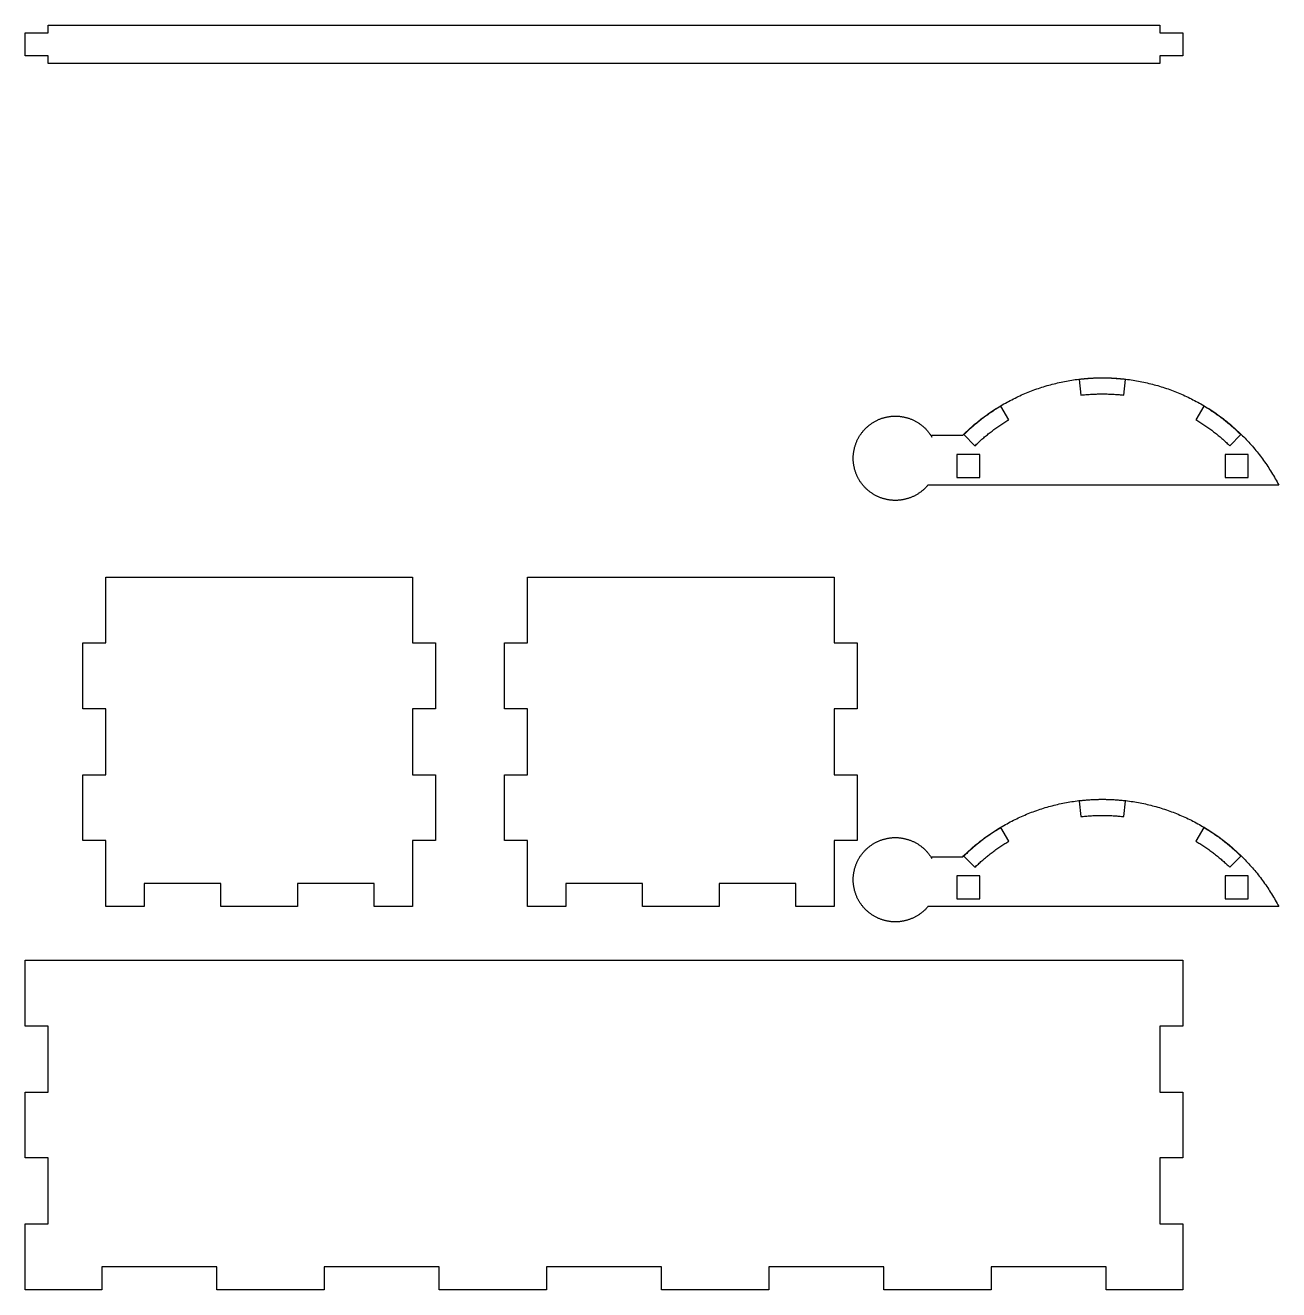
# Model space of a CAD drawing. Header units: millimetres. Extents: x 14 to 825, y 20 to 367.
# Drawn here: x 330 to 657, y 20 to 350 of the extents above; entities that cross this region are included whole.
import ezdxf

# ---------------------------------------------------------------- set-up
doc = ezdxf.new("R2010")
doc.units = ezdxf.units.MM
doc.layers.add('CUT_6MM', color=7, linetype='Continuous')

msp = doc.modelspace()

# ---------------------------------------------------------------- linework, layer by layer
at = {"layer": 'CUT_6MM'}
for points in [[(330, 342), (330, 348), (336, 348), (336, 350), (626, 350), (626, 348), (632, 348), (632, 342), (626, 342), (626, 340), (336, 340), (336, 342), (330, 342)], [(565.27, 229.75), (565.15, 229.61), (565.03, 229.48), (564.9, 229.35), (564.78, 229.22), (564.65, 229.1), (564.52, 228.97), (564.39, 228.85), (564.25, 228.73), (564.12, 228.61), (563.98, 228.5), (563.84, 228.38), (563.7, 228.27), (563.55, 228.16), (563.41, 228.06), (563.26, 227.96), (563.11, 227.85), (562.96, 227.76), (562.81, 227.66), (562.66, 227.56), (562.5, 227.47), (562.34, 227.39), (562.19, 227.3), (562.03, 227.22), (561.87, 227.13), (561.7, 227.06), (561.54, 226.98), (561.38, 226.91), (561.21, 226.84), (561.04, 226.77), (560.87, 226.71), (560.71, 226.64), (560.54, 226.58), (560.36, 226.53), (560.19, 226.47), (560.02, 226.42), (559.85, 226.37), (559.67, 226.33), (559.5, 226.29), (559.32, 226.25), (559.15, 226.21), (558.97, 226.18), (558.79, 226.15), (558.61, 226.12), (558.44, 226.09), (558.26, 226.07), (558.08, 226.05), (557.9, 226.04), (557.72, 226.02), (557.54, 226.01), (557.36, 226.01), (557.18, 226), (557, 226), (556.82, 226), (556.64, 226.01), (556.46, 226.01), (556.28, 226.02), (556.1, 226.04), (555.92, 226.05), (555.74, 226.07), (555.56, 226.09), (555.39, 226.12), (555.21, 226.15), (555.03, 226.18), (554.85, 226.21), (554.68, 226.25), (554.5, 226.29), (554.33, 226.33), (554.15, 226.37), (553.98, 226.42), (553.81, 226.47), (553.64, 226.53), (553.46, 226.58), (553.29, 226.64), (553.13, 226.71), (552.96, 226.77), (552.79, 226.84), (552.62, 226.91), (552.46, 226.98), (552.3, 227.06), (552.13, 227.13), (551.97, 227.22), (551.81, 227.3), (551.66, 227.39), (551.5, 227.47), (551.34, 227.56), (551.19, 227.66), (551.04, 227.76), (550.89, 227.85), (550.74, 227.96), (550.59, 228.06), (550.45, 228.16), (550.3, 228.27), (550.16, 228.38), (550.02, 228.5), (549.88, 228.61), (549.75, 228.73), (549.61, 228.85), (549.48, 228.97), (549.35, 229.1), (549.22, 229.22), (549.1, 229.35), (548.97, 229.48), (548.85, 229.61), (548.73, 229.75), (548.61, 229.88), (548.5, 230.02), (548.38, 230.16), (548.27, 230.3), (548.16, 230.45), (548.06, 230.59), (547.96, 230.74), (547.85, 230.89), (547.76, 231.04), (547.66, 231.19), (547.56, 231.34), (547.47, 231.5), (547.39, 231.66), (547.3, 231.81), (547.22, 231.97), (547.13, 232.13), (547.06, 232.3), (546.98, 232.46), (546.91, 232.62), (546.84, 232.79), (546.77, 232.96), (546.71, 233.13), (546.64, 233.29), (546.58, 233.46), (546.53, 233.64), (546.47, 233.81), (546.42, 233.98), (546.37, 234.15), (546.33, 234.33), (546.29, 234.5), (546.25, 234.68), (546.21, 234.85), (546.18, 235.03), (546.15, 235.21), (546.12, 235.39), (546.09, 235.56), (546.07, 235.74), (546.05, 235.92), (546.04, 236.1), (546.02, 236.28), (546.01, 236.46), (546.01, 236.64), (546, 236.82), (546, 237), (546, 237.18), (546.01, 237.36), (546.01, 237.54), (546.02, 237.72), (546.04, 237.9), (546.05, 238.08), (546.07, 238.26), (546.09, 238.44), (546.12, 238.61), (546.15, 238.79), (546.18, 238.97), (546.21, 239.15), (546.25, 239.32), (546.29, 239.5), (546.33, 239.67), (546.37, 239.85), (546.42, 240.02), (546.47, 240.19), (546.53, 240.36), (546.58, 240.54), (546.64, 240.71), (546.71, 240.87), (546.77, 241.04), (546.84, 241.21), (546.91, 241.38), (546.98, 241.54), (547.06, 241.7), (547.13, 241.87), (547.22, 242.03), (547.3, 242.19), (547.39, 242.34), (547.47, 242.5), (547.56, 242.66), (547.66, 242.81), (547.76, 242.96), (547.85, 243.11), (547.96, 243.26), (548.06, 243.41), (548.16, 243.55), (548.27, 243.7), (548.38, 243.84), (548.5, 243.98), (548.61, 244.12), (548.73, 244.25), (548.85, 244.39), (548.97, 244.52), (549.1, 244.65), (549.22, 244.78), (549.35, 244.9), (549.48, 245.03), (549.61, 245.15), (549.75, 245.27), (549.88, 245.39), (550.02, 245.5), (550.16, 245.62), (550.3, 245.73), (550.45, 245.84), (550.59, 245.94), (550.74, 246.04), (550.89, 246.15), (551.04, 246.24), (551.19, 246.34), (551.34, 246.44), (551.5, 246.53), (551.66, 246.61), (551.81, 246.7), (551.97, 246.78), (552.13, 246.87), (552.3, 246.94), (552.46, 247.02), (552.62, 247.09), (552.79, 247.16), (552.96, 247.23), (553.13, 247.29), (553.29, 247.36), (553.46, 247.42), (553.64, 247.47), (553.81, 247.53), (553.98, 247.58), (554.15, 247.63), (554.33, 247.67), (554.5, 247.71), (554.68, 247.75), (554.85, 247.79), (555.03, 247.82), (555.21, 247.85), (555.39, 247.88), (555.56, 247.91), (555.74, 247.93), (555.92, 247.95), (556.1, 247.96), (556.28, 247.98), (556.46, 247.99), (556.64, 247.99), (556.82, 248), (557, 248), (557.18, 248), (557.36, 247.99), (557.54, 247.99), (557.72, 247.98), (557.9, 247.96), (558.08, 247.95), (558.26, 247.93), (558.44, 247.91), (558.61, 247.88), (558.79, 247.85), (558.97, 247.82), (559.15, 247.79), (559.32, 247.75), (559.5, 247.71), (559.67, 247.67), (559.85, 247.63), (560.02, 247.58), (560.19, 247.53), (560.36, 247.47), (560.54, 247.42), (560.71, 247.36), (560.87, 247.29), (561.04, 247.23), (561.21, 247.16), (561.38, 247.09), (561.54, 247.02), (561.7, 246.94), (561.87, 246.87), (562.03, 246.78), (562.19, 246.7), (562.34, 246.61), (562.5, 246.53), (562.66, 246.44), (562.81, 246.34), (562.96, 246.24), (563.11, 246.15), (563.26, 246.04), (563.41, 245.94), (563.55, 245.84), (563.7, 245.73), (563.84, 245.62), (563.98, 245.5), (564.12, 245.39), (564.25, 245.27), (564.39, 245.15), (564.52, 245.03), (564.65, 244.9), (564.78, 244.78), (564.9, 244.65), (565.03, 244.52), (565.15, 244.39), (565.27, 244.25), (565.39, 244.12), (565.5, 243.98), (565.62, 243.84), (565.73, 243.7), (565.84, 243.55), (565.94, 243.41), (566.04, 243.26), (566.15, 243.11), (566.24, 242.96), (566.34, 242.81), (566.44, 242.66), (566.5, 242.54), (566.5, 243), (574.55, 243), (574.78, 243.22), (575.12, 243.55), (575.46, 243.88), (575.8, 244.2), (576.15, 244.52), (576.5, 244.84), (576.86, 245.15), (577.21, 245.46), (577.57, 245.77), (577.93, 246.07), (578.3, 246.37), (578.66, 246.66), (579.03, 246.96), (579.41, 247.25), (579.78, 247.53), (580.16, 247.82), (580.54, 248.09), (580.92, 248.37), (581.31, 248.64), (581.7, 248.91), (582.09, 249.18), (582.48, 249.44), (582.88, 249.7), (583.27, 249.95), (583.67, 250.2), (584.07, 250.45), (584.48, 250.69), (584.88, 250.93), (585.29, 251.17), (585.7, 251.4), (586.12, 251.63), (586.53, 251.85), (586.95, 252.08), (587.37, 252.29), (587.79, 252.51), (588.21, 252.72), (588.64, 252.92), (589.06, 253.12), (589.49, 253.32), (589.92, 253.52), (590.35, 253.71), (590.79, 253.89), (591.22, 254.07), (591.66, 254.25), (592.1, 254.43), (592.54, 254.6), (592.98, 254.76), (593.42, 254.93), (593.87, 255.08), (594.31, 255.24), (594.76, 255.39), (595.21, 255.53), (595.66, 255.68), (596.11, 255.81), (596.56, 255.95), (597.02, 256.08), (597.47, 256.2), (597.93, 256.32), (598.39, 256.44), (598.84, 256.55), (599.3, 256.66), (599.76, 256.77), (600.22, 256.87), (600.69, 256.96), (601.15, 257.05), (601.61, 257.14), (602.08, 257.23), (602.54, 257.3), (603.01, 257.38), (603.48, 257.45), (603.94, 257.52), (604.41, 257.58), (604.88, 257.64), (605.35, 257.69), (605.82, 257.74), (606.29, 257.79), (606.76, 257.83), (607.23, 257.86), (607.7, 257.89), (608.17, 257.92), (608.64, 257.95), (609.11, 257.97), (609.58, 257.98), (610.06, 257.99), (610.53, 258), (611, 258), (611.47, 258), (611.94, 257.99), (612.42, 257.98), (612.89, 257.97), (613.36, 257.95), (613.83, 257.92), (614.3, 257.89), (614.77, 257.86), (615.24, 257.83), (615.71, 257.79), (616.18, 257.74), (616.65, 257.69), (617.12, 257.64), (617.59, 257.58), (618.06, 257.52), (618.52, 257.45), (618.99, 257.38), (619.46, 257.3), (619.92, 257.23), (620.39, 257.14), (620.85, 257.05), (621.31, 256.96), (621.78, 256.87), (622.24, 256.77), (622.7, 256.66), (623.16, 256.55), (623.61, 256.44), (624.07, 256.32), (624.53, 256.2), (624.98, 256.08), (625.44, 255.95), (625.89, 255.81), (626.34, 255.68), (626.79, 255.53), (627.24, 255.39), (627.69, 255.24), (628.13, 255.08), (628.58, 254.93), (629.02, 254.76), (629.46, 254.6), (629.9, 254.43), (630.34, 254.25), (630.78, 254.07), (631.21, 253.89), (631.65, 253.71), (632.08, 253.52), (632.51, 253.32), (632.94, 253.12), (633.36, 252.92), (633.79, 252.72), (634.21, 252.51), (634.63, 252.29), (635.05, 252.08), (635.47, 251.85), (635.88, 251.63), (636.3, 251.4), (636.71, 251.17), (637.12, 250.93), (637.52, 250.69), (637.93, 250.45), (638.33, 250.2), (638.73, 249.95), (639.12, 249.7), (639.52, 249.44), (639.91, 249.18), (640.3, 248.91), (640.69, 248.64), (641.08, 248.37), (641.46, 248.09), (641.84, 247.82), (642.22, 247.53), (642.59, 247.25), (642.97, 246.96), (643.34, 246.66), (643.7, 246.37), (644.07, 246.07), (644.43, 245.77), (644.79, 245.46), (645.14, 245.15), (645.5, 244.84), (645.85, 244.52), (646.2, 244.2), (646.54, 243.88), (646.88, 243.55), (647.22, 243.22), (647.56, 242.89), (647.89, 242.56), (648.22, 242.22), (648.55, 241.88), (648.87, 241.54), (649.19, 241.19), (649.51, 240.84), (649.82, 240.49), (650.13, 240.13), (650.44, 239.78), (650.74, 239.41), (651.04, 239.05), (651.34, 238.68), (651.64, 238.32), (651.93, 237.94), (652.21, 237.57), (652.5, 237.19), (652.78, 236.81), (653.06, 236.43), (653.33, 236.05), (653.6, 235.66), (653.87, 235.27), (654.13, 234.88), (654.39, 234.48), (654.64, 234.09), (654.9, 233.69), (655.15, 233.29), (655.39, 232.88), (655.63, 232.48), (655.87, 232.07), (656.1, 231.66), (656.33, 231.25), (656.56, 230.83), (656.78, 230.42), (657, 230), (565.49, 230), (565.39, 229.88), (565.27, 229.75)], [(605.6, 257.62), (605.26, 257.58), (604.93, 257.54), (605.41, 253.47), (605.72, 253.51), (606.03, 253.54), (606.34, 253.57), (606.65, 253.6), (606.96, 253.63), (607.27, 253.65), (607.58, 253.68), (607.89, 253.7), (608.2, 253.72), (608.51, 253.73), (608.82, 253.75), (609.13, 253.76), (609.44, 253.77), (609.75, 253.78), (610.07, 253.79), (610.38, 253.8), (610.69, 253.8), (611, 253.8), (611.31, 253.8), (611.62, 253.8), (611.93, 253.79), (612.25, 253.78), (612.56, 253.77), (612.87, 253.76), (613.18, 253.75), (613.49, 253.73), (613.8, 253.72), (614.11, 253.7), (614.42, 253.68), (614.73, 253.65), (615.04, 253.63), (615.35, 253.6), (615.66, 253.57), (615.97, 253.54), (616.28, 253.51), (616.59, 253.47), (617.07, 257.54), (616.74, 257.58), (616.4, 257.62), (616.07, 257.65), (615.73, 257.68), (615.39, 257.71), (615.05, 257.74), (614.72, 257.77), (614.38, 257.79), (614.04, 257.81), (613.7, 257.83), (613.37, 257.85), (613.03, 257.86), (612.69, 257.87), (612.35, 257.88), (612.01, 257.89), (611.68, 257.9), (611.34, 257.9), (611, 257.9), (610.66, 257.9), (610.32, 257.9), (609.99, 257.89), (609.65, 257.88), (609.31, 257.87), (608.97, 257.86), (608.63, 257.85), (608.3, 257.83), (607.96, 257.81), (607.62, 257.79), (607.28, 257.77), (606.95, 257.74), (606.61, 257.71), (606.27, 257.68), (605.93, 257.65), (605.6, 257.62)], [(575.36, 243.65), (575.12, 243.41), (574.87, 243.18), (577.74, 240.25), (577.96, 240.46), (578.19, 240.68), (578.41, 240.89), (578.64, 241.1), (578.87, 241.32), (579.1, 241.53), (579.33, 241.73), (579.57, 241.94), (579.8, 242.14), (580.04, 242.35), (580.27, 242.55), (580.51, 242.75), (580.75, 242.95), (580.99, 243.15), (581.23, 243.34), (581.48, 243.54), (581.72, 243.73), (581.97, 243.92), (582.22, 244.11), (582.47, 244.3), (582.72, 244.48), (582.97, 244.67), (583.22, 244.85), (583.47, 245.03), (583.73, 245.21), (583.98, 245.39), (584.24, 245.56), (584.5, 245.74), (584.76, 245.91), (585.02, 246.08), (585.28, 246.25), (585.54, 246.42), (585.8, 246.58), (586.07, 246.75), (586.33, 246.91), (586.6, 247.07), (584.5, 250.59), (584.21, 250.41), (583.92, 250.24), (583.63, 250.06), (583.35, 249.88), (583.06, 249.7), (582.78, 249.51), (582.5, 249.33), (582.21, 249.14), (581.93, 248.95), (581.65, 248.76), (581.38, 248.57), (581.1, 248.37), (580.82, 248.18), (580.55, 247.98), (580.28, 247.78), (580.01, 247.58), (579.74, 247.37), (579.47, 247.17), (579.2, 246.96), (578.93, 246.75), (578.67, 246.54), (578.41, 246.33), (578.15, 246.11), (577.88, 245.9), (577.63, 245.68), (577.37, 245.46), (577.11, 245.24), (576.86, 245.02), (576.6, 244.79), (576.35, 244.57), (576.1, 244.34), (575.85, 244.11), (575.61, 243.88), (575.36, 243.65)], [(637.79, 250.41), (637.5, 250.59), (635.4, 247.07), (635.67, 246.91), (635.93, 246.75), (636.2, 246.58), (636.46, 246.42), (636.72, 246.25), (636.98, 246.08), (637.24, 245.91), (637.5, 245.74), (637.76, 245.56), (638.02, 245.39), (638.27, 245.21), (638.53, 245.03), (638.78, 244.85), (639.03, 244.67), (639.28, 244.48), (639.53, 244.3), (639.78, 244.11), (640.03, 243.92), (640.28, 243.73), (640.52, 243.54), (640.77, 243.34), (641.01, 243.15), (641.25, 242.95), (641.49, 242.75), (641.73, 242.55), (641.96, 242.35), (642.2, 242.14), (642.43, 241.94), (642.67, 241.73), (642.9, 241.53), (643.13, 241.32), (643.36, 241.1), (643.59, 240.89), (643.81, 240.68), (644.04, 240.46), (644.26, 240.25), (647.13, 243.18), (646.88, 243.41), (646.64, 243.65), (646.39, 243.88), (646.15, 244.11), (645.9, 244.34), (645.65, 244.57), (645.4, 244.79), (645.14, 245.02), (644.89, 245.24), (644.63, 245.46), (644.37, 245.68), (644.12, 245.9), (643.85, 246.11), (643.59, 246.33), (643.33, 246.54), (643.07, 246.75), (642.8, 246.96), (642.53, 247.17), (642.26, 247.37), (641.99, 247.58), (641.72, 247.78), (641.45, 247.98), (641.18, 248.18), (640.9, 248.37), (640.62, 248.57), (640.35, 248.76), (640.07, 248.95), (639.79, 249.14), (639.5, 249.33), (639.22, 249.51), (638.94, 249.7), (638.65, 249.88), (638.37, 250.06), (638.08, 250.24), (637.79, 250.41)], [(573, 232), (579, 232), (579, 238), (573, 238), (573, 232)], [(643, 232), (649, 232), (649, 238), (643, 238), (643, 232)], [(345, 137.2), (345, 154.4), (351, 154.4), (351, 171.6), (345, 171.6), (345, 188.8), (351, 188.8), (351, 206), (431, 206), (431, 188.8), (437, 188.8), (437, 171.6), (431, 171.6), (431, 154.4), (437, 154.4), (437, 137.2), (431, 137.2), (431, 120), (421, 120), (421, 126), (401, 126), (401, 120), (381, 120), (381, 126), (361, 126), (361, 120), (351, 120), (351, 137.2), (345, 137.2)], [(455, 137.2), (455, 154.4), (461, 154.4), (461, 171.6), (455, 171.6), (455, 188.8), (461, 188.8), (461, 206), (541, 206), (541, 188.8), (547, 188.8), (547, 171.6), (541, 171.6), (541, 154.4), (547, 154.4), (547, 137.2), (541, 137.2), (541, 120), (531, 120), (531, 126), (511, 126), (511, 120), (491, 120), (491, 126), (471, 126), (471, 120), (461, 120), (461, 137.2), (455, 137.2)], [(565.27, 119.75), (565.15, 119.61), (565.03, 119.48), (564.9, 119.35), (564.78, 119.22), (564.65, 119.1), (564.52, 118.97), (564.39, 118.85), (564.25, 118.73), (564.12, 118.61), (563.98, 118.5), (563.84, 118.38), (563.7, 118.27), (563.55, 118.16), (563.41, 118.06), (563.26, 117.96), (563.11, 117.85), (562.96, 117.76), (562.81, 117.66), (562.66, 117.56), (562.5, 117.47), (562.34, 117.39), (562.19, 117.3), (562.03, 117.22), (561.87, 117.13), (561.7, 117.06), (561.54, 116.98), (561.38, 116.91), (561.21, 116.84), (561.04, 116.77), (560.87, 116.71), (560.71, 116.64), (560.54, 116.58), (560.36, 116.53), (560.19, 116.47), (560.02, 116.42), (559.85, 116.37), (559.67, 116.33), (559.5, 116.29), (559.32, 116.25), (559.15, 116.21), (558.97, 116.18), (558.79, 116.15), (558.61, 116.12), (558.44, 116.09), (558.26, 116.07), (558.08, 116.05), (557.9, 116.04), (557.72, 116.02), (557.54, 116.01), (557.36, 116.01), (557.18, 116), (557, 116), (556.82, 116), (556.64, 116.01), (556.46, 116.01), (556.28, 116.02), (556.1, 116.04), (555.92, 116.05), (555.74, 116.07), (555.56, 116.09), (555.39, 116.12), (555.21, 116.15), (555.03, 116.18), (554.85, 116.21), (554.68, 116.25), (554.5, 116.29), (554.33, 116.33), (554.15, 116.37), (553.98, 116.42), (553.81, 116.47), (553.64, 116.53), (553.46, 116.58), (553.29, 116.64), (553.13, 116.71), (552.96, 116.77), (552.79, 116.84), (552.62, 116.91), (552.46, 116.98), (552.3, 117.06), (552.13, 117.13), (551.97, 117.22), (551.81, 117.3), (551.66, 117.39), (551.5, 117.47), (551.34, 117.56), (551.19, 117.66), (551.04, 117.76), (550.89, 117.85), (550.74, 117.96), (550.59, 118.06), (550.45, 118.16), (550.3, 118.27), (550.16, 118.38), (550.02, 118.5), (549.88, 118.61), (549.75, 118.73), (549.61, 118.85), (549.48, 118.97), (549.35, 119.1), (549.22, 119.22), (549.1, 119.35), (548.97, 119.48), (548.85, 119.61), (548.73, 119.75), (548.61, 119.88), (548.5, 120.02), (548.38, 120.16), (548.27, 120.3), (548.16, 120.45), (548.06, 120.59), (547.96, 120.74), (547.85, 120.89), (547.76, 121.04), (547.66, 121.19), (547.56, 121.34), (547.47, 121.5), (547.39, 121.66), (547.3, 121.81), (547.22, 121.97), (547.13, 122.13), (547.06, 122.3), (546.98, 122.46), (546.91, 122.62), (546.84, 122.79), (546.77, 122.96), (546.71, 123.13), (546.64, 123.29), (546.58, 123.46), (546.53, 123.64), (546.47, 123.81), (546.42, 123.98), (546.37, 124.15), (546.33, 124.33), (546.29, 124.5), (546.25, 124.68), (546.21, 124.85), (546.18, 125.03), (546.15, 125.21), (546.12, 125.39), (546.09, 125.56), (546.07, 125.74), (546.05, 125.92), (546.04, 126.1), (546.02, 126.28), (546.01, 126.46), (546.01, 126.64), (546, 126.82), (546, 127), (546, 127.18), (546.01, 127.36), (546.01, 127.54), (546.02, 127.72), (546.04, 127.9), (546.05, 128.08), (546.07, 128.26), (546.09, 128.44), (546.12, 128.61), (546.15, 128.79), (546.18, 128.97), (546.21, 129.15), (546.25, 129.32), (546.29, 129.5), (546.33, 129.67), (546.37, 129.85), (546.42, 130.02), (546.47, 130.19), (546.53, 130.36), (546.58, 130.54), (546.64, 130.71), (546.71, 130.87), (546.77, 131.04), (546.84, 131.21), (546.91, 131.38), (546.98, 131.54), (547.06, 131.7), (547.13, 131.87), (547.22, 132.03), (547.3, 132.19), (547.39, 132.34), (547.47, 132.5), (547.56, 132.66), (547.66, 132.81), (547.76, 132.96), (547.85, 133.11), (547.96, 133.26), (548.06, 133.41), (548.16, 133.55), (548.27, 133.7), (548.38, 133.84), (548.5, 133.98), (548.61, 134.12), (548.73, 134.25), (548.85, 134.39), (548.97, 134.52), (549.1, 134.65), (549.22, 134.78), (549.35, 134.9), (549.48, 135.03), (549.61, 135.15), (549.75, 135.27), (549.88, 135.39), (550.02, 135.5), (550.16, 135.62), (550.3, 135.73), (550.45, 135.84), (550.59, 135.94), (550.74, 136.04), (550.89, 136.15), (551.04, 136.24), (551.19, 136.34), (551.34, 136.44), (551.5, 136.53), (551.66, 136.61), (551.81, 136.7), (551.97, 136.78), (552.13, 136.87), (552.3, 136.94), (552.46, 137.02), (552.62, 137.09), (552.79, 137.16), (552.96, 137.23), (553.13, 137.29), (553.29, 137.36), (553.46, 137.42), (553.64, 137.47), (553.81, 137.53), (553.98, 137.58), (554.15, 137.63), (554.33, 137.67), (554.5, 137.71), (554.68, 137.75), (554.85, 137.79), (555.03, 137.82), (555.21, 137.85), (555.39, 137.88), (555.56, 137.91), (555.74, 137.93), (555.92, 137.95), (556.1, 137.96), (556.28, 137.98), (556.46, 137.99), (556.64, 137.99), (556.82, 138), (557, 138), (557.18, 138), (557.36, 137.99), (557.54, 137.99), (557.72, 137.98), (557.9, 137.96), (558.08, 137.95), (558.26, 137.93), (558.44, 137.91), (558.61, 137.88), (558.79, 137.85), (558.97, 137.82), (559.15, 137.79), (559.32, 137.75), (559.5, 137.71), (559.67, 137.67), (559.85, 137.63), (560.02, 137.58), (560.19, 137.53), (560.36, 137.47), (560.54, 137.42), (560.71, 137.36), (560.87, 137.29), (561.04, 137.23), (561.21, 137.16), (561.38, 137.09), (561.54, 137.02), (561.7, 136.94), (561.87, 136.87), (562.03, 136.78), (562.19, 136.7), (562.34, 136.61), (562.5, 136.53), (562.66, 136.44), (562.81, 136.34), (562.96, 136.24), (563.11, 136.15), (563.26, 136.04), (563.41, 135.94), (563.55, 135.84), (563.7, 135.73), (563.84, 135.62), (563.98, 135.5), (564.12, 135.39), (564.25, 135.27), (564.39, 135.15), (564.52, 135.03), (564.65, 134.9), (564.78, 134.78), (564.9, 134.65), (565.03, 134.52), (565.15, 134.39), (565.27, 134.25), (565.39, 134.12), (565.5, 133.98), (565.62, 133.84), (565.73, 133.7), (565.84, 133.55), (565.94, 133.41), (566.04, 133.26), (566.15, 133.11), (566.24, 132.96), (566.34, 132.81), (566.44, 132.66), (566.5, 132.54), (566.5, 133), (574.55, 133), (574.78, 133.22), (575.12, 133.55), (575.46, 133.88), (575.8, 134.2), (576.15, 134.52), (576.5, 134.84), (576.86, 135.15), (577.21, 135.46), (577.57, 135.77), (577.93, 136.07), (578.3, 136.37), (578.66, 136.66), (579.03, 136.96), (579.41, 137.25), (579.78, 137.53), (580.16, 137.82), (580.54, 138.09), (580.92, 138.37), (581.31, 138.64), (581.7, 138.91), (582.09, 139.18), (582.48, 139.44), (582.88, 139.7), (583.27, 139.95), (583.67, 140.2), (584.07, 140.45), (584.48, 140.69), (584.88, 140.93), (585.29, 141.17), (585.7, 141.4), (586.12, 141.63), (586.53, 141.85), (586.95, 142.08), (587.37, 142.29), (587.79, 142.51), (588.21, 142.72), (588.64, 142.92), (589.06, 143.12), (589.49, 143.32), (589.92, 143.52), (590.35, 143.71), (590.79, 143.89), (591.22, 144.07), (591.66, 144.25), (592.1, 144.43), (592.54, 144.6), (592.98, 144.76), (593.42, 144.93), (593.87, 145.08), (594.31, 145.24), (594.76, 145.39), (595.21, 145.53), (595.66, 145.68), (596.11, 145.81), (596.56, 145.95), (597.02, 146.08), (597.47, 146.2), (597.93, 146.32), (598.39, 146.44), (598.84, 146.55), (599.3, 146.66), (599.76, 146.77), (600.22, 146.87), (600.69, 146.96), (601.15, 147.05), (601.61, 147.14), (602.08, 147.23), (602.54, 147.3), (603.01, 147.38), (603.48, 147.45), (603.94, 147.52), (604.41, 147.58), (604.88, 147.64), (605.35, 147.69), (605.82, 147.74), (606.29, 147.79), (606.76, 147.83), (607.23, 147.86), (607.7, 147.89), (608.17, 147.92), (608.64, 147.95), (609.11, 147.97), (609.58, 147.98), (610.06, 147.99), (610.53, 148), (611, 148), (611.47, 148), (611.94, 147.99), (612.42, 147.98), (612.89, 147.97), (613.36, 147.95), (613.83, 147.92), (614.3, 147.89), (614.77, 147.86), (615.24, 147.83), (615.71, 147.79), (616.18, 147.74), (616.65, 147.69), (617.12, 147.64), (617.59, 147.58), (618.06, 147.52), (618.52, 147.45), (618.99, 147.38), (619.46, 147.3), (619.92, 147.23), (620.39, 147.14), (620.85, 147.05), (621.31, 146.96), (621.78, 146.87), (622.24, 146.77), (622.7, 146.66), (623.16, 146.55), (623.61, 146.44), (624.07, 146.32), (624.53, 146.2), (624.98, 146.08), (625.44, 145.95), (625.89, 145.81), (626.34, 145.68), (626.79, 145.53), (627.24, 145.39), (627.69, 145.24), (628.13, 145.08), (628.58, 144.93), (629.02, 144.76), (629.46, 144.6), (629.9, 144.43), (630.34, 144.25), (630.78, 144.07), (631.21, 143.89), (631.65, 143.71), (632.08, 143.52), (632.51, 143.32), (632.94, 143.12), (633.36, 142.92), (633.79, 142.72), (634.21, 142.51), (634.63, 142.29), (635.05, 142.08), (635.47, 141.85), (635.88, 141.63), (636.3, 141.4), (636.71, 141.17), (637.12, 140.93), (637.52, 140.69), (637.93, 140.45), (638.33, 140.2), (638.73, 139.95), (639.12, 139.7), (639.52, 139.44), (639.91, 139.18), (640.3, 138.91), (640.69, 138.64), (641.08, 138.37), (641.46, 138.09), (641.84, 137.82), (642.22, 137.53), (642.59, 137.25), (642.97, 136.96), (643.34, 136.66), (643.7, 136.37), (644.07, 136.07), (644.43, 135.77), (644.79, 135.46), (645.14, 135.15), (645.5, 134.84), (645.85, 134.52), (646.2, 134.2), (646.54, 133.88), (646.88, 133.55), (647.22, 133.22), (647.56, 132.89), (647.89, 132.56), (648.22, 132.22), (648.55, 131.88), (648.87, 131.54), (649.19, 131.19), (649.51, 130.84), (649.82, 130.49), (650.13, 130.13), (650.44, 129.78), (650.74, 129.41), (651.04, 129.05), (651.34, 128.68), (651.64, 128.32), (651.93, 127.94), (652.21, 127.57), (652.5, 127.19), (652.78, 126.81), (653.06, 126.43), (653.33, 126.05), (653.6, 125.66), (653.87, 125.27), (654.13, 124.88), (654.39, 124.48), (654.64, 124.09), (654.9, 123.69), (655.15, 123.29), (655.39, 122.88), (655.63, 122.48), (655.87, 122.07), (656.1, 121.66), (656.33, 121.25), (656.56, 120.83), (656.78, 120.42), (657, 120), (565.49, 120), (565.39, 119.88), (565.27, 119.75)], [(605.6, 147.62), (605.26, 147.58), (604.93, 147.54), (605.41, 143.47), (605.72, 143.51), (606.03, 143.54), (606.34, 143.57), (606.65, 143.6), (606.96, 143.63), (607.27, 143.65), (607.58, 143.68), (607.89, 143.7), (608.2, 143.72), (608.51, 143.73), (608.82, 143.75), (609.13, 143.76), (609.44, 143.77), (609.75, 143.78), (610.07, 143.79), (610.38, 143.8), (610.69, 143.8), (611, 143.8), (611.31, 143.8), (611.62, 143.8), (611.93, 143.79), (612.25, 143.78), (612.56, 143.77), (612.87, 143.76), (613.18, 143.75), (613.49, 143.73), (613.8, 143.72), (614.11, 143.7), (614.42, 143.68), (614.73, 143.65), (615.04, 143.63), (615.35, 143.6), (615.66, 143.57), (615.97, 143.54), (616.28, 143.51), (616.59, 143.47), (617.07, 147.54), (616.74, 147.58), (616.4, 147.62), (616.07, 147.65), (615.73, 147.68), (615.39, 147.71), (615.05, 147.74), (614.72, 147.77), (614.38, 147.79), (614.04, 147.81), (613.7, 147.83), (613.37, 147.85), (613.03, 147.86), (612.69, 147.87), (612.35, 147.88), (612.01, 147.89), (611.68, 147.9), (611.34, 147.9), (611, 147.9), (610.66, 147.9), (610.32, 147.9), (609.99, 147.89), (609.65, 147.88), (609.31, 147.87), (608.97, 147.86), (608.63, 147.85), (608.3, 147.83), (607.96, 147.81), (607.62, 147.79), (607.28, 147.77), (606.95, 147.74), (606.61, 147.71), (606.27, 147.68), (605.93, 147.65), (605.6, 147.62)], [(575.36, 133.65), (575.12, 133.41), (574.87, 133.18), (577.74, 130.25), (577.96, 130.46), (578.19, 130.68), (578.41, 130.89), (578.64, 131.1), (578.87, 131.32), (579.1, 131.53), (579.33, 131.73), (579.57, 131.94), (579.8, 132.14), (580.04, 132.35), (580.27, 132.55), (580.51, 132.75), (580.75, 132.95), (580.99, 133.15), (581.23, 133.34), (581.48, 133.54), (581.72, 133.73), (581.97, 133.92), (582.22, 134.11), (582.47, 134.3), (582.72, 134.48), (582.97, 134.67), (583.22, 134.85), (583.47, 135.03), (583.73, 135.21), (583.98, 135.39), (584.24, 135.56), (584.5, 135.74), (584.76, 135.91), (585.02, 136.08), (585.28, 136.25), (585.54, 136.42), (585.8, 136.58), (586.07, 136.75), (586.33, 136.91), (586.6, 137.07), (584.5, 140.59), (584.21, 140.41), (583.92, 140.24), (583.63, 140.06), (583.35, 139.88), (583.06, 139.7), (582.78, 139.51), (582.5, 139.33), (582.21, 139.14), (581.93, 138.95), (581.65, 138.76), (581.38, 138.57), (581.1, 138.37), (580.82, 138.18), (580.55, 137.98), (580.28, 137.78), (580.01, 137.58), (579.74, 137.37), (579.47, 137.17), (579.2, 136.96), (578.93, 136.75), (578.67, 136.54), (578.41, 136.33), (578.15, 136.11), (577.88, 135.9), (577.63, 135.68), (577.37, 135.46), (577.11, 135.24), (576.86, 135.02), (576.6, 134.79), (576.35, 134.57), (576.1, 134.34), (575.85, 134.11), (575.61, 133.88), (575.36, 133.65)], [(637.79, 140.41), (637.5, 140.59), (635.4, 137.07), (635.67, 136.91), (635.93, 136.75), (636.2, 136.58), (636.46, 136.42), (636.72, 136.25), (636.98, 136.08), (637.24, 135.91), (637.5, 135.74), (637.76, 135.56), (638.02, 135.39), (638.27, 135.21), (638.53, 135.03), (638.78, 134.85), (639.03, 134.67), (639.28, 134.48), (639.53, 134.3), (639.78, 134.11), (640.03, 133.92), (640.28, 133.73), (640.52, 133.54), (640.77, 133.34), (641.01, 133.15), (641.25, 132.95), (641.49, 132.75), (641.73, 132.55), (641.96, 132.35), (642.2, 132.14), (642.43, 131.94), (642.67, 131.73), (642.9, 131.53), (643.13, 131.32), (643.36, 131.1), (643.59, 130.89), (643.81, 130.68), (644.04, 130.46), (644.26, 130.25), (647.13, 133.18), (646.88, 133.41), (646.64, 133.65), (646.39, 133.88), (646.15, 134.11), (645.9, 134.34), (645.65, 134.57), (645.4, 134.79), (645.14, 135.02), (644.89, 135.24), (644.63, 135.46), (644.37, 135.68), (644.12, 135.9), (643.85, 136.11), (643.59, 136.33), (643.33, 136.54), (643.07, 136.75), (642.8, 136.96), (642.53, 137.17), (642.26, 137.37), (641.99, 137.58), (641.72, 137.78), (641.45, 137.98), (641.18, 138.18), (640.9, 138.37), (640.62, 138.57), (640.35, 138.76), (640.07, 138.95), (639.79, 139.14), (639.5, 139.33), (639.22, 139.51), (638.94, 139.7), (638.65, 139.88), (638.37, 140.06), (638.08, 140.24), (637.79, 140.41)], [(573, 122), (579, 122), (579, 128), (573, 128), (573, 122)], [(643, 122), (649, 122), (649, 128), (643, 128), (643, 122)], [(554, 26), (524, 26), (524, 20), (496, 20), (496, 26), (466, 26), (466, 20), (438, 20), (438, 26), (408, 26), (408, 20), (380, 20), (380, 26), (350, 26), (350, 20), (330, 20), (330, 37.2), (336, 37.2), (336, 54.4), (330, 54.4), (330, 71.6), (336, 71.6), (336, 88.8), (330, 88.8), (330, 106), (632, 106), (632, 88.8), (626, 88.8), (626, 71.6), (632, 71.6), (632, 54.4), (626, 54.4), (626, 37.2), (632, 37.2), (632, 20), (612, 20), (612, 26), (582, 26), (582, 20), (554, 20), (554, 26)]]:
    msp.add_lwpolyline(points, close=True, dxfattribs=at)

doc.saveas('drawing.dxf')
